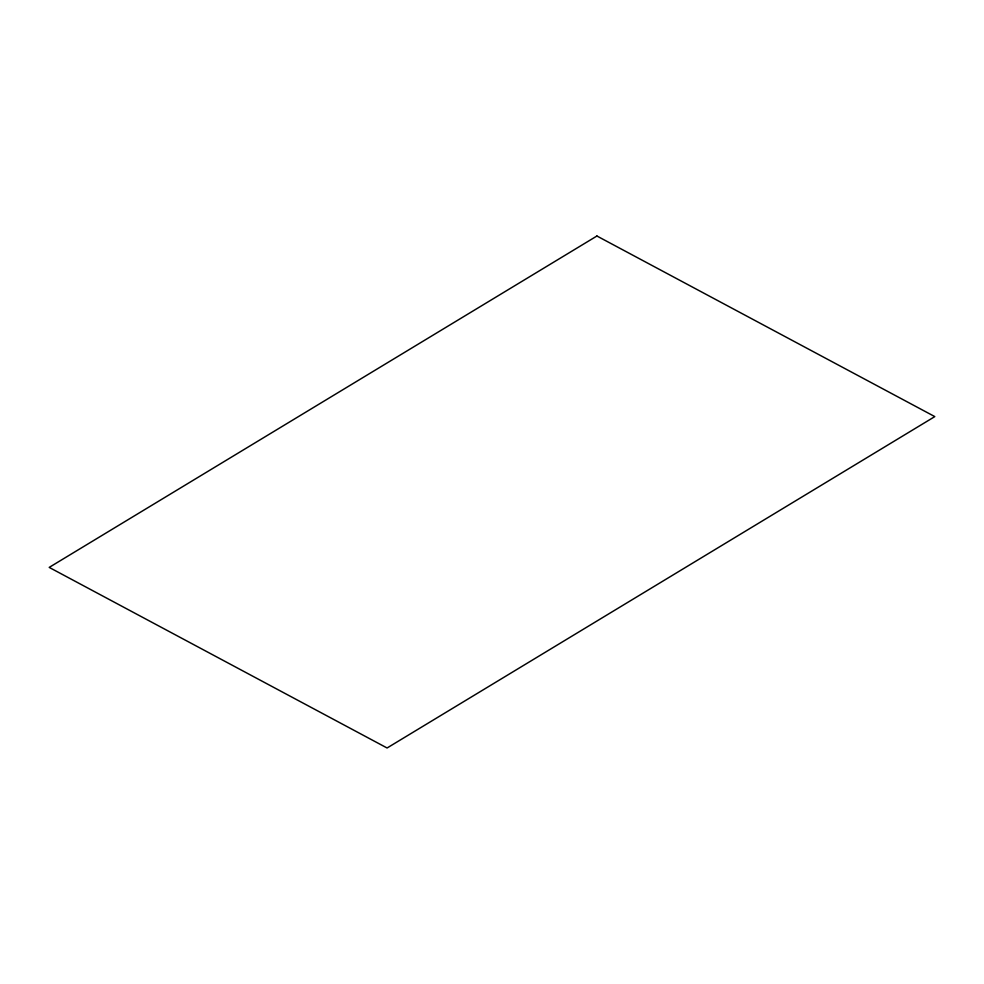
<?xml version="1.0" encoding="UTF-8"?>
<svg xmlns="http://www.w3.org/2000/svg" width="984" height="984" viewBox="0 0 984 984"><rect width="100%" height="100%" fill="white"/><g stroke="black" fill="none" stroke-linecap="round" stroke-linejoin="round"><path stroke-width="1.48" d="M596.919 236.012L49.2 567.399L387.081 747.988L934.8 416.601L596.919 236.012"/></g></svg>
